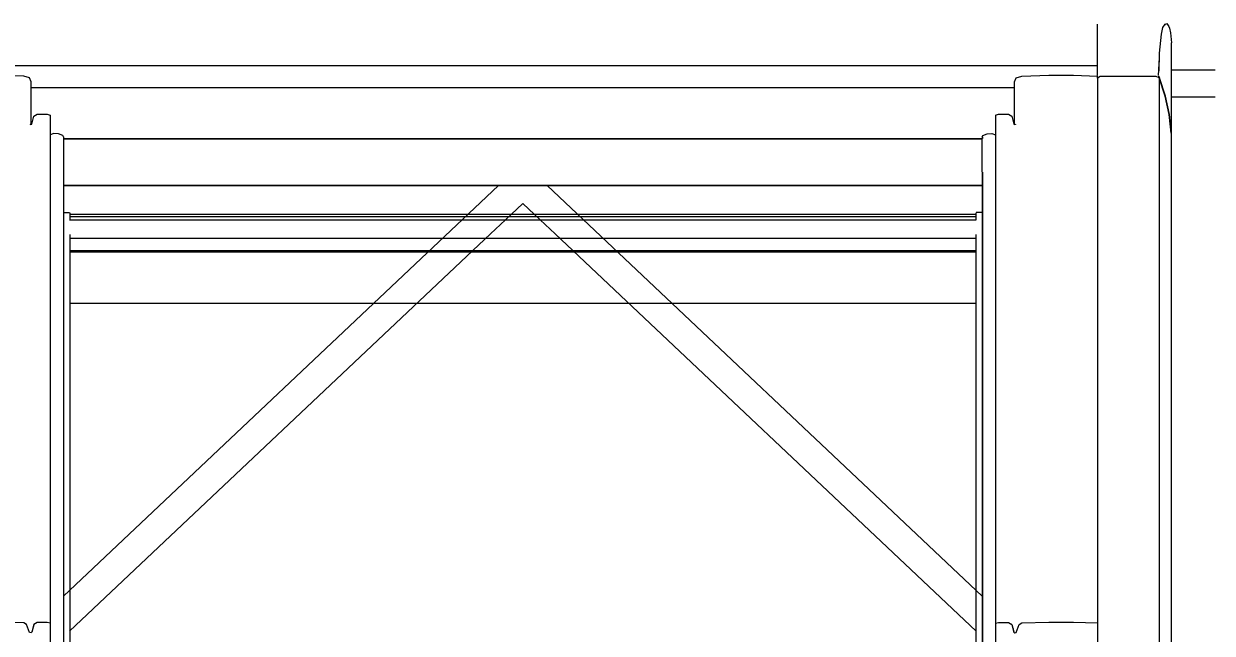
# Model space of a CAD drawing. Header units: metres. Extents: x -3 to 171, y -23 to 41.
# Drawn here: x 13.374 to 14.154, y -3.385 to -2.984 of the extents above; entities that cross this region are included whole.
import ezdxf

# ---------------------------------------------------------------- set-up
doc = ezdxf.new("R2010")
doc.units = ezdxf.units.M
doc.header["$MEASUREMENT"] = 0
doc.linetypes.add('Achse', pattern=[0.004, 0.002, -0.001, 0, -0.001])
doc.linetypes.add('Wipeout_Contour', pattern=[1, 0, -1])
doc.layers.add('6._Dach PP STG1_1_000 Achsraster', color=7, linetype='Continuous')
doc.layers.add('6._Dach PP STG1_1_325 Dachfenster', color=7, linetype='Continuous')
doc.styles.add('ERSTELLTER_STIL_2', font='')
doc.styles.get('ERSTELLTER_STIL_2').set_extended_font_data('Eurostile')

msp = doc.modelspace()

# ---------------------------------------------------------------- linework, layer by layer
at = {"layer": '6._Dach PP STG1_1_000 Achsraster', "color": 5, "linetype": 'Achse', "lineweight": 0, "ltscale": 1000}
msp.add_line((-1.5, -3), (21, -3), dxfattribs=at)
at = {"layer": '6._Dach PP STG1_1_325 Dachfenster', "color": 7, "linetype": 'Continuous', "lineweight": 13, "ltscale": 1000}
msp.add_line((13.70185, -1.28276), (13.70185, -3.21337), dxfattribs=at)

# ---------------------------------------------------------------- texts
at = {"layer": '6._Dach PP STG1_1_325 Dachfenster', "color": 7, "linetype": 'Continuous', "lineweight": 13, "insert": (13.5136, -3.21414), "char_height": 0.075, "attachment_point": 7, "style": 'ERSTELLTER_STIL_2'}
msp.add_mtext('\\A1;{\\pql;\\pt0;\\fEurostile|b0|i0|c0|p0;\\W1.000000;PH 115\\fEurostile|b0|i0|c0|p0;\\W1.000000;\\A1{\\H.66x;\\S^  ;}\\fEurostile|b0|i0|c0|p0;\\W1.000000;\\fEurostile|b0|i0|c0|p0;\\W1.000000;}', dxfattribs=at)

# ---------------------------------------------------------------- wipeouts: each hides what was drawn before it
at = {"color": 254, "linetype": 'Wipeout_Contour', "lineweight": 0, "ltscale": 57.845667}
msp.add_wipeout([(14.12755, -3.01541), (14.14185, -3.01541), (14.14185, -3.01484), (14.12755, -3.01484)], dxfattribs=at).dxf.layer = '6._Dach PP STG1_1_325 Dachfenster'
at = {"color": 254, "linetype": 'Wipeout_Contour', "lineweight": 0, "ltscale": 72.452605}
msp.add_wipeout([(14.11935, -3.01989), (14.11755, -3.01893), (14.11755, -3.59082), (14.11902, -3.59082), (14.11935, -3.59156)], dxfattribs=at).dxf.layer = '6._Dach PP STG1_1_325 Dachfenster'
at = {"color": 254, "linetype": 'Wipeout_Contour', "lineweight": 0, "ltscale": 81.781534}
msp.add_wipeout([(13.39995, -3.56164), (13.40045, -3.56164), (13.40045, -3.0818), (13.40035, -3.05967), (13.40045, -3.05854), (13.39995, -3.05769)], dxfattribs=at).dxf.layer = '6._Dach PP STG1_1_325 Dachfenster'
at = {"color": 254, "linetype": 'Wipeout_Contour', "lineweight": 0, "ltscale": 86.880998}
msp.add_wipeout([(14.00375, -3.05769), (14.00325, -3.05854), (14.00325, -3.05967), (14.00335, -3.08153), (14.00325, -3.56164), (14.00375, -3.56164)], dxfattribs=at).dxf.layer = '6._Dach PP STG1_1_325 Dachfenster'
at = {"color": 254, "linetype": 'Wipeout_Contour', "lineweight": 0, "ltscale": 57.892178}
msp.add_wipeout([(14.14185, -3.06787), (14.12735, -3.06787), (14.12735, -3.07367), (14.14185, -3.07367)], dxfattribs=at).dxf.layer = '6._Dach PP STG1_1_325 Dachfenster'
at = {"color": 254, "linetype": 'Wipeout_Contour', "lineweight": 0, "ltscale": 133.5875}
msp.add_wipeout([(14.12735, -3.0917), (14.12735, -3.62657), (14.12755, -3.62845), (14.12815, -3.63161), (14.12945, -3.64552), (14.12945, -3.66149), (14.12948, -3.70979), (14.14185, -3.70979), (14.14185, -3.0917)], dxfattribs=at).dxf.layer = '6._Dach PP STG1_1_325 Dachfenster'
at = {"color": 254, "linetype": 'Wipeout_Contour', "lineweight": 0, "ltscale": 55.331645}
msp.add_wipeout([(13.37895, -3.56164), (13.37975, -3.56164), (13.37975, -3.38395), (13.37895, -3.38423)], dxfattribs=at).dxf.layer = '6._Dach PP STG1_1_325 Dachfenster'
at = {"color": 254, "linetype": 'Wipeout_Contour', "lineweight": 0, "ltscale": 55.372859}
msp.add_wipeout([(13.38975, -3.56164), (13.39165, -3.56164), (13.39165, -3.37801), (13.38975, -3.37752)], dxfattribs=at).dxf.layer = '6._Dach PP STG1_1_325 Dachfenster'
at = {"color": 254, "linetype": 'Wipeout_Contour', "lineweight": 0, "ltscale": 57.783981}
msp.add_wipeout([(14.01205, -3.56164), (14.01395, -3.56164), (14.01395, -3.37752), (14.01205, -3.37801)], dxfattribs=at).dxf.layer = '6._Dach PP STG1_1_325 Dachfenster'
at = {"color": 254, "linetype": 'Wipeout_Contour', "lineweight": 0, "ltscale": 57.830671}
msp.add_wipeout([(14.02395, -3.56164), (14.02475, -3.56164), (14.02475, -3.38423), (14.02395, -3.38395)], dxfattribs=at).dxf.layer = '6._Dach PP STG1_1_325 Dachfenster'
at = {"color": 254, "linetype": 'Wipeout_Contour', "lineweight": 0, "ltscale": 72.085589}
msp.add_wipeout([(14.06315, -3.56164), (14.07905, -3.56164), (14.07905, -3.50489), (14.07905, -3.37775), (14.06315, -3.37723)], dxfattribs=at).dxf.layer = '6._Dach PP STG1_1_325 Dachfenster'

# ---------------------------------------------------------------- next in the draw order: wipeouts: each hides what was drawn before it
at = {"color": 254, "linetype": 'Wipeout_Contour', "lineweight": 0, "ltscale": 215.514697}
msp.add_wipeout([(14.09923, -2.98422), (14.12455, -2.98422), (14.12586, -2.98607), (14.12625, -2.98718), (14.12679, -2.99035), (14.12755, -2.99685), (14.12755, -3.01484), (14.14185, -3.01484), (14.14185, -2.95558), (14.12949, -2.95558), (14.12949, -2.95834), (14.12949, -2.96046), (14.10385, -2.96046), (14.10385, -2.95926), (14.09986, -2.95926)], dxfattribs=at).dxf.layer = '6._Dach PP STG1_1_325 Dachfenster'
at = {"color": 254, "linetype": 'Wipeout_Contour', "lineweight": 0, "ltscale": 112.214581}
msp.add_wipeout([(13.31259, -2.95926), (13.31298, -2.98422), (13.32465, -2.98422), (13.32465, -3.01187), (14.07905, -3.01187), (14.07905, -2.98422), (14.09073, -2.98422), (14.09111, -2.95926)], dxfattribs=at).dxf.layer = '6._Dach PP STG1_1_325 Dachfenster'
at = {"color": 254, "linetype": 'Wipeout_Contour', "lineweight": 0, "ltscale": 57.90503}
msp.add_wipeout([(14.07905, -3.59082), (14.08075, -3.59082), (14.08075, -3.01893), (14.07905, -3.02019)], dxfattribs=at).dxf.layer = '6._Dach PP STG1_1_325 Dachfenster'
at = {"color": 254, "linetype": 'Wipeout_Contour', "lineweight": 0, "ltscale": 87.748512}
msp.add_wipeout([(14.12755, -3.05626), (14.12735, -3.06787), (14.14185, -3.06787), (14.14185, -3.03252), (14.12755, -3.03252), (14.12755, -3.04873)], dxfattribs=at).dxf.layer = '6._Dach PP STG1_1_325 Dachfenster'
at = {"color": 254, "linetype": 'Wipeout_Contour', "lineweight": 0, "ltscale": 55.246609}
msp.add_wipeout([(13.39405, -3.05649), (13.39405, -3.56164), (13.39715, -3.56164), (13.39715, -3.05656)], dxfattribs=at).dxf.layer = '6._Dach PP STG1_1_325 Dachfenster'
at = {"color": 254, "linetype": 'Wipeout_Contour', "lineweight": 0, "ltscale": 57.614787}
msp.add_wipeout([(14.00375, -3.05769), (14.00375, -3.56164), (14.00655, -3.56164), (14.00655, -3.05656)], dxfattribs=at).dxf.layer = '6._Dach PP STG1_1_325 Dachfenster'
at = {"color": 254, "linetype": 'Wipeout_Contour', "lineweight": 0, "ltscale": 57.902494}
msp.add_wipeout([(14.14185, -3.07367), (14.12735, -3.07367), (14.12735, -3.0917), (14.14185, -3.0917)], dxfattribs=at).dxf.layer = '6._Dach PP STG1_1_325 Dachfenster'
at = {"color": 254, "linetype": 'Wipeout_Contour', "lineweight": 0, "ltscale": 55.328503}
msp.add_wipeout([(13.37815, -3.56164), (13.37895, -3.56164), (13.37895, -3.38423), (13.37815, -3.38402)], dxfattribs=at).dxf.layer = '6._Dach PP STG1_1_325 Dachfenster'
at = {"color": 254, "linetype": 'Wipeout_Contour', "lineweight": 0, "ltscale": 57.833688}
msp.add_wipeout([(14.02475, -3.56164), (14.02555, -3.56164), (14.02555, -3.38402), (14.02475, -3.38423)], dxfattribs=at).dxf.layer = '6._Dach PP STG1_1_325 Dachfenster'

# ---------------------------------------------------------------- next in the draw order: wipeouts: each hides what was drawn before it
at = {"color": 254, "linetype": 'Wipeout_Contour', "lineweight": 0, "ltscale": 57.901576}
msp.add_wipeout([(14.14185, -3.01484), (14.14185, -3.01541), (14.15615, -3.01541), (14.15615, -3.01484)], dxfattribs=at).dxf.layer = '6._Dach PP STG1_1_325 Dachfenster'
at = {"color": 254, "linetype": 'Wipeout_Contour', "lineweight": 0, "ltscale": 73.155426}
msp.add_wipeout([(14.12735, -3.05626), (14.12605, -3.04401), (14.12605, -3.6153), (14.12625, -3.6162), (14.12735, -3.62657)], dxfattribs=at).dxf.layer = '6._Dach PP STG1_1_325 Dachfenster'
at = {"color": 254, "linetype": 'Wipeout_Contour', "lineweight": 0, "ltscale": 55.258754}
msp.add_wipeout([(13.39715, -3.05656), (13.39715, -3.56164), (13.39995, -3.56164), (13.39995, -3.05769)], dxfattribs=at).dxf.layer = '6._Dach PP STG1_1_325 Dachfenster'
at = {"color": 254, "linetype": 'Wipeout_Contour', "lineweight": 0, "ltscale": 57.625618}
msp.add_wipeout([(14.00655, -3.05656), (14.00655, -3.56164), (14.00965, -3.56164), (14.00965, -3.05649)], dxfattribs=at).dxf.layer = '6._Dach PP STG1_1_325 Dachfenster'
at = {"color": 254, "linetype": 'Wipeout_Contour', "lineweight": 0, "ltscale": 57.948823}
msp.add_wipeout([(14.15635, -3.06787), (14.14185, -3.06787), (14.14185, -3.07367), (14.15635, -3.07367)], dxfattribs=at).dxf.layer = '6._Dach PP STG1_1_325 Dachfenster'
at = {"color": 254, "linetype": 'Wipeout_Contour', "lineweight": 0, "ltscale": 129.930758}
msp.add_wipeout([(14.14185, -3.0917), (14.14185, -3.70979), (14.15423, -3.70979), (14.15425, -3.66149), (14.15425, -3.64552), (14.15555, -3.63161), (14.15615, -3.62846), (14.15635, -3.62657), (14.15635, -3.0917)], dxfattribs=at).dxf.layer = '6._Dach PP STG1_1_325 Dachfenster'
at = {"color": 254, "linetype": 'Wipeout_Contour', "lineweight": 0, "ltscale": 55.340026}
msp.add_wipeout([(13.37975, -3.56164), (13.38105, -3.56164), (13.38105, -3.37879), (13.37975, -3.38395)], dxfattribs=at).dxf.layer = '6._Dach PP STG1_1_325 Dachfenster'
at = {"color": 254, "linetype": 'Wipeout_Contour', "lineweight": 0, "ltscale": 57.831126}
msp.add_wipeout([(14.02265, -3.56164), (14.02395, -3.56164), (14.02395, -3.38395), (14.02265, -3.37879)], dxfattribs=at).dxf.layer = '6._Dach PP STG1_1_325 Dachfenster'

# ---------------------------------------------------------------- next in the draw order: wipeouts: each hides what was drawn before it
at = {"color": 254, "linetype": 'Wipeout_Contour', "lineweight": 0, "ltscale": 217.42161}
msp.add_wipeout([(14.14185, -3.01484), (14.15615, -3.01484), (14.15615, -2.99685), (14.15692, -2.99035), (14.15745, -2.98718), (14.15785, -2.98607), (14.15916, -2.98422), (14.18448, -2.98422), (14.18385, -2.95926), (14.17985, -2.95926), (14.17985, -2.96046), (14.15422, -2.96046), (14.15422, -2.95834), (14.15422, -2.95558), (14.14185, -2.95558)], dxfattribs=at).dxf.layer = '6._Dach PP STG1_1_325 Dachfenster'
at = {"color": 254, "linetype": 'Wipeout_Contour', "lineweight": 0, "ltscale": 73.206942}
msp.add_wipeout([(14.12605, -3.04401), (14.12335, -3.03184), (14.12335, -3.60344), (14.12355, -3.60403), (14.12605, -3.6153)], dxfattribs=at).dxf.layer = '6._Dach PP STG1_1_325 Dachfenster'
at = {"color": 254, "linetype": 'Wipeout_Contour', "lineweight": 0, "ltscale": 71.979391}
msp.add_wipeout([(14.14185, -3.03252), (14.14185, -3.06787), (14.15635, -3.06787), (14.15635, -3.05641), (14.15615, -3.03252)], dxfattribs=at).dxf.layer = '6._Dach PP STG1_1_325 Dachfenster'
at = {"color": 254, "linetype": 'Wipeout_Contour', "lineweight": 0, "ltscale": 42.458962}
msp.add_wipeout([(13.40035, -3.05988), (14.00335, -3.05988), (13.40035, -3.05967)], dxfattribs=at).dxf.layer = '6._Dach PP STG1_1_325 Dachfenster'
at = {"color": 254, "linetype": 'Wipeout_Contour', "lineweight": 0, "ltscale": 56.218225}
msp.add_wipeout([(13.40035, -3.07982), (14.00335, -3.07982), (14.00335, -3.0748), (13.40035, -3.0748)], dxfattribs=at).dxf.layer = '6._Dach PP STG1_1_325 Dachfenster'
at = {"color": 254, "linetype": 'Wipeout_Contour', "lineweight": 0, "ltscale": 57.959129}
msp.add_wipeout([(14.15635, -3.07367), (14.14185, -3.07367), (14.14185, -3.0917), (14.15635, -3.0917)], dxfattribs=at).dxf.layer = '6._Dach PP STG1_1_325 Dachfenster'
at = {"color": 254, "linetype": 'Wipeout_Contour', "lineweight": 0, "ltscale": 55.327958}
msp.add_wipeout([(13.37615, -3.56164), (13.37815, -3.56164), (13.37815, -3.38402), (13.37615, -3.37886)], dxfattribs=at).dxf.layer = '6._Dach PP STG1_1_325 Dachfenster'
at = {"color": 254, "linetype": 'Wipeout_Contour', "lineweight": 0, "ltscale": 57.843363}
msp.add_wipeout([(14.02555, -3.56164), (14.02755, -3.56164), (14.02755, -3.37886), (14.02555, -3.38402)], dxfattribs=at).dxf.layer = '6._Dach PP STG1_1_325 Dachfenster'

# ---------------------------------------------------------------- next in the draw order: wipeouts: each hides what was drawn before it
at = {"color": 254, "linetype": 'Wipeout_Contour', "lineweight": 0, "ltscale": 73.198966}
msp.add_wipeout([(14.11935, -3.01989), (14.11935, -3.59156), (14.11955, -3.59208), (14.12335, -3.60344), (14.12335, -3.03184)], dxfattribs=at).dxf.layer = '6._Dach PP STG1_1_325 Dachfenster'
at = {"color": 254, "linetype": 'Wipeout_Contour', "lineweight": 0, "ltscale": 56.207675}
msp.add_wipeout([(13.40035, -3.07049), (14.00335, -3.07049), (14.00335, -3.05988), (13.40035, -3.05988)], dxfattribs=at).dxf.layer = '6._Dach PP STG1_1_325 Dachfenster'
at = {"color": 254, "linetype": 'Wipeout_Contour', "lineweight": 0, "ltscale": 84.319015}
msp.add_wipeout([(13.40035, -3.08067), (13.40035, -3.08153), (13.40045, -3.08258), (14.00325, -3.08258), (14.00325, -3.0818), (14.00335, -3.08067)], dxfattribs=at).dxf.layer = '6._Dach PP STG1_1_325 Dachfenster'
at = {"color": 254, "linetype": 'Wipeout_Contour', "lineweight": 0, "ltscale": 55.314045}
msp.add_wipeout([(13.37435, -3.56164), (13.37615, -3.56164), (13.37615, -3.37886), (13.37435, -3.3778)], dxfattribs=at).dxf.layer = '6._Dach PP STG1_1_325 Dachfenster'
at = {"color": 254, "linetype": 'Wipeout_Contour', "lineweight": 0, "ltscale": 55.340623}
msp.add_wipeout([(13.38315, -3.37752), (13.38105, -3.37879), (13.38105, -3.56164), (13.38315, -3.56164)], dxfattribs=at).dxf.layer = '6._Dach PP STG1_1_325 Dachfenster'
at = {"color": 254, "linetype": 'Wipeout_Contour', "lineweight": 0, "ltscale": 57.818478}
msp.add_wipeout([(14.02055, -3.56164), (14.02265, -3.56164), (14.02265, -3.37879), (14.02055, -3.37752)], dxfattribs=at).dxf.layer = '6._Dach PP STG1_1_325 Dachfenster'
at = {"color": 254, "linetype": 'Wipeout_Contour', "lineweight": 0, "ltscale": 57.8448}
msp.add_wipeout([(14.02755, -3.56164), (14.02935, -3.56164), (14.02935, -3.3778), (14.02755, -3.37886)], dxfattribs=at).dxf.layer = '6._Dach PP STG1_1_325 Dachfenster'

# ---------------------------------------------------------------- next in the draw order: wipeouts: each hides what was drawn before it
at = {"color": 254, "linetype": 'Wipeout_Contour', "lineweight": 0, "ltscale": 86.238127}
msp.add_wipeout([(14.12455, -2.98422), (14.12355, -2.98451), (14.12355, -3.03184), (14.12625, -3.04401), (14.12625, -2.98718), (14.12586, -2.98607)], dxfattribs=at).dxf.layer = '6._Dach PP STG1_1_325 Dachfenster'
at = {"color": 254, "linetype": 'Wipeout_Contour', "lineweight": 0, "ltscale": 57.979792}
msp.add_wipeout([(14.08075, -3.01893), (14.08075, -3.59082), (14.11755, -3.59082), (14.11755, -3.01893)], dxfattribs=at).dxf.layer = '6._Dach PP STG1_1_325 Dachfenster'
at = {"color": 254, "linetype": 'Wipeout_Contour', "lineweight": 0, "ltscale": 56.214115}
msp.add_wipeout([(13.40035, -3.07049), (13.40035, -3.0748), (14.00335, -3.0748), (14.00335, -3.07049)], dxfattribs=at).dxf.layer = '6._Dach PP STG1_1_325 Dachfenster'
at = {"color": 254, "linetype": 'Wipeout_Contour', "lineweight": 0, "ltscale": 56.223261}
msp.add_wipeout([(13.40045, -3.08258), (13.40045, -3.08364), (14.00325, -3.08364), (14.00325, -3.08258)], dxfattribs=at).dxf.layer = '6._Dach PP STG1_1_325 Dachfenster'
at = {"color": 254, "linetype": 'Wipeout_Contour', "lineweight": 0, "ltscale": 55.275804}
msp.add_wipeout([(13.35675, -3.56164), (13.37435, -3.56164), (13.37435, -3.3778), (13.35675, -3.37723)], dxfattribs=at).dxf.layer = '6._Dach PP STG1_1_325 Dachfenster'
at = {"color": 254, "linetype": 'Wipeout_Contour', "lineweight": 0, "ltscale": 55.355774}
msp.add_wipeout([(13.38315, -3.37752), (13.38315, -3.56164), (13.38975, -3.56164), (13.38975, -3.37752)], dxfattribs=at).dxf.layer = '6._Dach PP STG1_1_325 Dachfenster'
at = {"color": 254, "linetype": 'Wipeout_Contour', "lineweight": 0, "ltscale": 57.799897}
msp.add_wipeout([(14.02055, -3.37752), (14.01395, -3.37752), (14.01395, -3.56164), (14.02055, -3.56164)], dxfattribs=at).dxf.layer = '6._Dach PP STG1_1_325 Dachfenster'
at = {"color": 254, "linetype": 'Wipeout_Contour', "lineweight": 0, "ltscale": 57.881784}
msp.add_wipeout([(14.02935, -3.56164), (14.04695, -3.56164), (14.04695, -3.37723), (14.02935, -3.3778)], dxfattribs=at).dxf.layer = '6._Dach PP STG1_1_325 Dachfenster'

# ---------------------------------------------------------------- next in the draw order: wipeouts: each hides what was drawn before it
at = {"color": 254, "linetype": 'Wipeout_Contour', "lineweight": 0, "ltscale": 101.499601}
msp.add_wipeout([(14.11955, -3.01989), (14.12355, -3.03184), (14.12355, -2.98451), (14.12185, -2.98692), (14.12089, -2.99113), (14.11968, -3.00365), (14.11955, -3.00685)], dxfattribs=at).dxf.layer = '6._Dach PP STG1_1_325 Dachfenster'
at = {"color": 254, "linetype": 'Wipeout_Contour', "lineweight": 0, "ltscale": 55.088546}
msp.add_wipeout([(13.37895, -3.05055), (13.37895, -3.38423), (13.37975, -3.38395), (13.37975, -3.05027)], dxfattribs=at).dxf.layer = '6._Dach PP STG1_1_325 Dachfenster'
at = {"color": 254, "linetype": 'Wipeout_Contour', "lineweight": 0, "ltscale": 55.236304}
msp.add_wipeout([(13.39165, -3.05731), (13.39165, -3.56164), (13.39405, -3.56164), (13.39405, -3.05649)], dxfattribs=at).dxf.layer = '6._Dach PP STG1_1_325 Dachfenster'
at = {"color": 254, "linetype": 'Wipeout_Contour', "lineweight": 0, "ltscale": 57.636767}
msp.add_wipeout([(14.00965, -3.56164), (14.01205, -3.56164), (14.01205, -3.05731), (14.00965, -3.05649)], dxfattribs=at).dxf.layer = '6._Dach PP STG1_1_325 Dachfenster'
at = {"color": 254, "linetype": 'Wipeout_Contour', "lineweight": 0, "ltscale": 57.598039}
msp.add_wipeout([(14.02475, -3.05055), (14.02395, -3.05027), (14.02395, -3.38395), (14.02475, -3.38423)], dxfattribs=at).dxf.layer = '6._Dach PP STG1_1_325 Dachfenster'
at = {"color": 254, "linetype": 'Wipeout_Contour', "lineweight": 0, "ltscale": 56.224002}
msp.add_wipeout([(13.40045, -3.08364), (13.40045, -3.08428), (14.00325, -3.08428), (14.00325, -3.08364)], dxfattribs=at).dxf.layer = '6._Dach PP STG1_1_325 Dachfenster'
at = {"color": 254, "linetype": 'Wipeout_Contour', "lineweight": 0, "ltscale": 57.946601}
msp.add_wipeout([(14.04695, -3.37723), (14.04695, -3.56164), (14.06315, -3.56164), (14.06315, -3.37723)], dxfattribs=at).dxf.layer = '6._Dach PP STG1_1_325 Dachfenster'

# ---------------------------------------------------------------- next in the draw order: wipeouts: each hides what was drawn before it
at = {"color": 254, "linetype": 'Wipeout_Contour', "lineweight": 0, "ltscale": 57.722479}
msp.add_wipeout([(14.07905, -3.00365), (14.11968, -3.00365), (14.12089, -2.99113), (14.07905, -2.99113)], dxfattribs=at).dxf.layer = '6._Dach PP STG1_1_325 Dachfenster'
at = {"color": 254, "linetype": 'Wipeout_Contour', "lineweight": 0, "ltscale": 55.126493}
msp.add_wipeout([(13.38975, -3.04383), (13.38975, -3.37752), (13.39165, -3.37801), (13.39165, -3.04433)], dxfattribs=at).dxf.layer = '6._Dach PP STG1_1_325 Dachfenster'
at = {"color": 254, "linetype": 'Wipeout_Contour', "lineweight": 0, "ltscale": 57.548103}
msp.add_wipeout([(14.01395, -3.04383), (14.01205, -3.04433), (14.01205, -3.37801), (14.01395, -3.37752)], dxfattribs=at).dxf.layer = '6._Dach PP STG1_1_325 Dachfenster'
at = {"color": 254, "linetype": 'Wipeout_Contour', "lineweight": 0, "ltscale": 54.962773}
msp.add_wipeout([(13.37815, -3.38402), (13.37895, -3.38423), (13.37895, -3.05055), (13.37825, -3.05036)], dxfattribs=at).dxf.layer = '6._Dach PP STG1_1_325 Dachfenster'
at = {"color": 254, "linetype": 'Wipeout_Contour', "lineweight": 0, "ltscale": 57.601191}
msp.add_wipeout([(14.02475, -3.05055), (14.02475, -3.38423), (14.02555, -3.38402), (14.02555, -3.0503)], dxfattribs=at).dxf.layer = '6._Dach PP STG1_1_325 Dachfenster'
at = {"color": 254, "linetype": 'Wipeout_Contour', "lineweight": 0, "ltscale": 56.220741}
msp.add_wipeout([(13.40035, -3.07982), (13.40035, -3.08067), (14.00335, -3.08067), (14.00335, -3.07982)], dxfattribs=at).dxf.layer = '6._Dach PP STG1_1_325 Dachfenster'
at = {"color": 254, "linetype": 'Wipeout_Contour', "lineweight": 0, "ltscale": 56.227379}
msp.add_wipeout([(13.40045, -3.09043), (14.00325, -3.09043), (14.00325, -3.08499), (13.40045, -3.08499)], dxfattribs=at).dxf.layer = '6._Dach PP STG1_1_325 Dachfenster'

# ---------------------------------------------------------------- next in the draw order: wipeouts: each hides what was drawn before it
at = {"color": 254, "linetype": 'Wipeout_Contour', "lineweight": 0, "ltscale": 57.711336}
msp.add_wipeout([(14.07905, -2.98692), (14.07905, -2.99113), (14.12089, -2.99113), (14.12185, -2.98692)], dxfattribs=at).dxf.layer = '6._Dach PP STG1_1_325 Dachfenster'
at = {"color": 254, "linetype": 'Wipeout_Contour', "lineweight": 0, "ltscale": 55.076814}
msp.add_wipeout([(13.37615, -3.04514), (13.37615, -3.37886), (13.37815, -3.38402), (13.37815, -3.0503)], dxfattribs=at).dxf.layer = '6._Dach PP STG1_1_325 Dachfenster'
at = {"color": 254, "linetype": 'Wipeout_Contour', "lineweight": 0, "ltscale": 57.603065}
msp.add_wipeout([(14.02555, -3.0503), (14.02555, -3.38402), (14.02755, -3.37886), (14.02755, -3.04514)], dxfattribs=at).dxf.layer = '6._Dach PP STG1_1_325 Dachfenster'
at = {"color": 254, "linetype": 'Wipeout_Contour', "lineweight": 0, "ltscale": 56.224595}
msp.add_wipeout([(13.40045, -3.08499), (14.00325, -3.08499), (14.00325, -3.08428), (13.40045, -3.08428)], dxfattribs=at).dxf.layer = '6._Dach PP STG1_1_325 Dachfenster'
at = {"color": 254, "linetype": 'Wipeout_Contour', "lineweight": 0, "ltscale": 41.990961}
msp.add_wipeout([(13.40045, -3.0905), (13.40045, -3.36016), (13.68598, -3.0905)], dxfattribs=at).dxf.layer = '6._Dach PP STG1_1_325 Dachfenster'
at = {"color": 254, "linetype": 'Wipeout_Contour', "lineweight": 0, "ltscale": 42.232342}
msp.add_wipeout([(14.00325, -3.0905), (13.71773, -3.0905), (14.00325, -3.36016)], dxfattribs=at).dxf.layer = '6._Dach PP STG1_1_325 Dachfenster'

# ---------------------------------------------------------------- next in the draw order: wipeouts: each hides what was drawn before it
at = {"color": 254, "linetype": 'Wipeout_Contour', "lineweight": 0, "ltscale": 42.728505}
msp.add_wipeout([(14.12455, -2.98422), (14.07905, -2.98422), (14.12326, -2.98457)], dxfattribs=at).dxf.layer = '6._Dach PP STG1_1_325 Dachfenster'
at = {"color": 254, "linetype": 'Wipeout_Contour', "lineweight": 0, "ltscale": 55.088918}
msp.add_wipeout([(13.37975, -3.05027), (13.37975, -3.38395), (13.38105, -3.37879), (13.38105, -3.04511)], dxfattribs=at).dxf.layer = '6._Dach PP STG1_1_325 Dachfenster'
at = {"color": 254, "linetype": 'Wipeout_Contour', "lineweight": 0, "ltscale": 57.590804}
msp.add_wipeout([(14.02265, -3.0451), (14.02265, -3.37879), (14.02395, -3.38395), (14.02395, -3.05027)], dxfattribs=at).dxf.layer = '6._Dach PP STG1_1_325 Dachfenster'
at = {"color": 254, "linetype": 'Wipeout_Contour', "lineweight": 0, "ltscale": 57.64607}
msp.add_wipeout([(14.02935, -3.04408), (14.02935, -3.3778), (14.04695, -3.37723), (14.04695, -3.04351)], dxfattribs=at).dxf.layer = '6._Dach PP STG1_1_325 Dachfenster'
at = {"color": 254, "linetype": 'Wipeout_Contour', "lineweight": 0, "ltscale": 113.007926}
msp.add_wipeout([(13.40045, -3.3849), (13.58759, -3.56164), (13.81611, -3.56164), (14.00325, -3.3849), (14.00325, -3.36016), (13.71773, -3.0905), (13.68598, -3.0905), (13.40045, -3.36016)], dxfattribs=at).dxf.layer = '6._Dach PP STG1_1_325 Dachfenster'

# ---------------------------------------------------------------- next in the draw order: linework, layer by layer
at = {"layer": '6._Dach PP STG1_1_325 Dachfenster', "color": 7, "linetype": 'Continuous', "lineweight": 13, "ltscale": 1000, "flags": 128}
for points in [[(13.40045, -3.0818), (13.40045, -3.56164)], [(14.00325, -3.0818), (14.00325, -3.56164)], [(13.40045, -3.09043), (14.00325, -3.09043)], [(13.68598, -3.0905), (13.40045, -3.36016)], [(13.40045, -3.0905), (14.00325, -3.0905)], [(13.71773, -3.0905), (14.00325, -3.36016)], [(13.70185, -3.10238), (13.6904, -3.1132), (13.68066, -3.12239), (13.40442, -3.38328)], [(13.70185, -3.10238), (13.71331, -3.1132), (13.72304, -3.12239), (13.99929, -3.38328)], [(13.40045, -3.10825), (13.40435, -3.10825)], [(13.40455, -3.10846), (13.40455, -3.1132)], [(13.40455, -3.10931), (13.99915, -3.10931)], [(13.40455, -3.11101), (13.99915, -3.11101)], [(13.99915, -3.10846), (13.99915, -3.1132)], [(14.00325, -3.10825), (13.99935, -3.10825)], [(13.40442, -3.1132), (13.99929, -3.1132)], [(13.40455, -3.12267), (13.40455, -3.56164)], [(13.40455, -3.12522), (13.99915, -3.12522)], [(13.99915, -3.12267), (13.99915, -3.56164)], [(13.40455, -3.13335), (13.99915, -3.13335)], [(13.40455, -3.13413), (13.99915, -3.13413)], [(13.40455, -3.16786), (13.99915, -3.16786)], [(13.37895, -3.38423), (13.37815, -3.38402)], [(13.37975, -3.38395), (13.37895, -3.38423)], [(14.02395, -3.38395), (14.02475, -3.38423)], [(14.02475, -3.38423), (14.02555, -3.38402)]]:
    msp.add_lwpolyline(points, dxfattribs=at)

# ---------------------------------------------------------------- next in the draw order: wipeouts: each hides what was drawn before it
at = {"color": 254, "linetype": 'Wipeout_Contour', "lineweight": 0, "ltscale": 57.719974}
msp.add_wipeout([(14.07905, -2.98692), (14.12185, -2.98692), (14.12326, -2.98457), (14.07905, -2.98457)], dxfattribs=at).dxf.layer = '6._Dach PP STG1_1_325 Dachfenster'
at = {"color": 254, "linetype": 'Wipeout_Contour', "lineweight": 0, "ltscale": 55.067134}
msp.add_wipeout([(13.37435, -3.04408), (13.37435, -3.3778), (13.37615, -3.37886), (13.37615, -3.04514)], dxfattribs=at).dxf.layer = '6._Dach PP STG1_1_325 Dachfenster'
at = {"color": 254, "linetype": 'Wipeout_Contour', "lineweight": 0, "ltscale": 55.09349}
msp.add_wipeout([(13.38105, -3.04511), (13.38105, -3.37879), (13.38315, -3.37752), (13.38315, -3.04383)], dxfattribs=at).dxf.layer = '6._Dach PP STG1_1_325 Dachfenster'
at = {"color": 254, "linetype": 'Wipeout_Contour', "lineweight": 0, "ltscale": 57.564633}
msp.add_wipeout([(14.01395, -3.04383), (14.01395, -3.37752), (14.02055, -3.37752), (14.02055, -3.04383)], dxfattribs=at).dxf.layer = '6._Dach PP STG1_1_325 Dachfenster'
at = {"color": 254, "linetype": 'Wipeout_Contour', "lineweight": 0, "ltscale": 57.608646}
msp.add_wipeout([(14.02755, -3.04514), (14.02755, -3.37886), (14.02935, -3.3778), (14.02935, -3.04408)], dxfattribs=at).dxf.layer = '6._Dach PP STG1_1_325 Dachfenster'
at = {"color": 254, "linetype": 'Wipeout_Contour', "lineweight": 0, "ltscale": 57.71178}
msp.add_wipeout([(14.04695, -3.37723), (14.06315, -3.37723), (14.06315, -3.04351), (14.04695, -3.04351)], dxfattribs=at).dxf.layer = '6._Dach PP STG1_1_325 Dachfenster'

# ---------------------------------------------------------------- next in the draw order: linework, layer by layer
at = {"layer": '6._Dach PP STG1_1_325 Dachfenster', "color": 7, "linetype": 'Continuous', "lineweight": 13, "ltscale": 1000, "flags": 128}
for points in [[(13.37435, -3.3778), (13.35675, -3.37723), (13.34055, -3.37723), (13.32465, -3.37775)], [(13.37615, -3.37886), (13.37435, -3.3778)], [(13.37815, -3.38402), (13.37615, -3.37886)], [(14.02755, -3.37886), (14.02935, -3.3778)]]:
    msp.add_lwpolyline(points, dxfattribs=at)

# ---------------------------------------------------------------- next in the draw order: wipeouts: each hides what was drawn before it
at = {"color": 254, "linetype": 'Wipeout_Contour', "lineweight": 0, "ltscale": 54.551543}
msp.add_wipeout([(13.37615, -3.04514), (13.37815, -3.05023), (13.37915, -3.02258), (13.37815, -3.01983)], dxfattribs=at).dxf.layer = '6._Dach PP STG1_1_325 Dachfenster'
at = {"color": 254, "linetype": 'Wipeout_Contour', "lineweight": 0, "ltscale": 55.110227}
msp.add_wipeout([(13.38975, -3.04383), (13.38315, -3.04383), (13.38315, -3.37752), (13.38975, -3.37752)], dxfattribs=at).dxf.layer = '6._Dach PP STG1_1_325 Dachfenster'
at = {"color": 254, "linetype": 'Wipeout_Contour', "lineweight": 0, "ltscale": 57.581884}
msp.add_wipeout([(14.02055, -3.04383), (14.02055, -3.37752), (14.02265, -3.37879), (14.02265, -3.0451)], dxfattribs=at).dxf.layer = '6._Dach PP STG1_1_325 Dachfenster'
at = {"color": 254, "linetype": 'Wipeout_Contour', "lineweight": 0, "ltscale": 57.774462}
msp.add_wipeout([(14.06315, -3.04351), (14.06315, -3.37723), (14.07905, -3.37775), (14.07905, -3.04403)], dxfattribs=at).dxf.layer = '6._Dach PP STG1_1_325 Dachfenster'

# ---------------------------------------------------------------- next in the draw order: linework, layer by layer
at = {"layer": '6._Dach PP STG1_1_325 Dachfenster', "color": 7, "linetype": 'Continuous', "lineweight": 13, "ltscale": 1000, "flags": 128}
for points in [[(13.38105, -3.37879), (13.37975, -3.38395)], [(13.38315, -3.37752), (13.38105, -3.37879)], [(13.39165, -3.37801), (13.38975, -3.37752), (13.38315, -3.37752)], [(14.01205, -3.37801), (14.01395, -3.37752), (14.02055, -3.37752)], [(14.02055, -3.37752), (14.02265, -3.37879)], [(14.02265, -3.37879), (14.02395, -3.38395)], [(14.02555, -3.38402), (14.02755, -3.37886)], [(14.02935, -3.3778), (14.04695, -3.37723), (14.06315, -3.37723), (14.07905, -3.37775)]]:
    msp.add_lwpolyline(points, dxfattribs=at)

# ---------------------------------------------------------------- next in the draw order: wipeouts: each hides what was drawn before it
at = {"color": 254, "linetype": 'Wipeout_Contour', "lineweight": 0, "ltscale": 40.997034}
msp.add_wipeout([(13.37915, -3.02258), (13.37815, -3.05023), (13.37895, -3.05055)], dxfattribs=at).dxf.layer = '6._Dach PP STG1_1_325 Dachfenster'
at = {"color": 254, "linetype": 'Wipeout_Contour', "lineweight": 0, "ltscale": 43.675041}
msp.add_wipeout([(14.02455, -3.05048), (14.02545, -3.05036), (14.02455, -3.02258)], dxfattribs=at).dxf.layer = '6._Dach PP STG1_1_325 Dachfenster'

# ---------------------------------------------------------------- next in the draw order: wipeouts: each hides what was drawn before it
at = {"color": 254, "linetype": 'Wipeout_Contour', "lineweight": 0, "ltscale": 41.293995}
msp.add_wipeout([(13.37435, -3.04408), (13.37615, -3.04514), (13.37815, -3.01983)], dxfattribs=at).dxf.layer = '6._Dach PP STG1_1_325 Dachfenster'
at = {"color": 254, "linetype": 'Wipeout_Contour', "lineweight": 0, "ltscale": 57.740059}
msp.add_wipeout([(14.02556, -3.01991), (14.02455, -3.02258), (14.02555, -3.05023), (14.02755, -3.04514)], dxfattribs=at).dxf.layer = '6._Dach PP STG1_1_325 Dachfenster'

# ---------------------------------------------------------------- next in the draw order: wipeouts: each hides what was drawn before it
at = {"color": 254, "linetype": 'Wipeout_Contour', "lineweight": 0, "ltscale": 41.550166}
msp.add_wipeout([(13.37815, -3.01983), (13.37435, -3.01876), (13.37435, -3.04408)], dxfattribs=at).dxf.layer = '6._Dach PP STG1_1_325 Dachfenster'
at = {"color": 254, "linetype": 'Wipeout_Contour', "lineweight": 0, "ltscale": 43.159168}
msp.add_wipeout([(14.02555, -3.01983), (14.02755, -3.04514), (14.02935, -3.04408)], dxfattribs=at).dxf.layer = '6._Dach PP STG1_1_325 Dachfenster'

# ---------------------------------------------------------------- next in the draw order: wipeouts: each hides what was drawn before it
at = {"color": 254, "linetype": 'Wipeout_Contour', "lineweight": 0, "ltscale": 42.49579}
msp.add_wipeout([(14.02935, -3.01876), (14.02555, -3.01983), (14.02935, -3.04408)], dxfattribs=at).dxf.layer = '6._Dach PP STG1_1_325 Dachfenster'

# ---------------------------------------------------------------- next in the draw order: wipeouts: each hides what was drawn before it
at = {"color": 254, "linetype": 'Wipeout_Contour', "lineweight": 0, "ltscale": 57.480413}
msp.add_wipeout([(14.04695, -3.0182), (14.02935, -3.01876), (14.02935, -3.04408), (14.04695, -3.04351)], dxfattribs=at).dxf.layer = '6._Dach PP STG1_1_325 Dachfenster'
at = {"color": 254, "linetype": 'Wipeout_Contour', "lineweight": 0, "ltscale": 56.179688}
msp.add_wipeout([(13.37915, -3.02622), (13.37915, -3.03818), (14.02455, -3.03818), (14.02455, -3.02622)], dxfattribs=at).dxf.layer = '6._Dach PP STG1_1_325 Dachfenster'

# ---------------------------------------------------------------- next in the draw order: wipeouts: each hides what was drawn before it
at = {"color": 254, "linetype": 'Wipeout_Contour', "lineweight": 0, "ltscale": 57.547934}
msp.add_wipeout([(14.04695, -3.04351), (14.06315, -3.04351), (14.06315, -3.0182), (14.04695, -3.0182)], dxfattribs=at).dxf.layer = '6._Dach PP STG1_1_325 Dachfenster'
at = {"color": 254, "linetype": 'Wipeout_Contour', "lineweight": 0, "ltscale": 224.797981}
msp.add_wipeout([(13.37915, -3.03818), (13.37915, -3.05048), (13.37975, -3.05027), (13.38105, -3.04511), (13.38315, -3.04383), (13.38975, -3.04383), (13.39165, -3.04433), (13.39165, -3.05274), (14.01205, -3.05274), (14.01205, -3.04433), (14.01395, -3.04383), (14.02055, -3.04383), (14.02265, -3.0451), (14.02395, -3.05027), (14.02455, -3.05048), (14.02455, -3.03818)], dxfattribs=at).dxf.layer = '6._Dach PP STG1_1_325 Dachfenster'

# ---------------------------------------------------------------- next in the draw order: linework, layer by layer
at = {"layer": '6._Dach PP STG1_1_325 Dachfenster', "color": 7, "linetype": 'Continuous', "lineweight": 13, "ltscale": 1000, "flags": 128}
for points in [[(13.37975, -3.05027), (13.38105, -3.04511)], [(13.38105, -3.04511), (13.38315, -3.04383)], [(13.38315, -3.04383), (13.38975, -3.04383), (13.39165, -3.04433)], [(14.01205, -3.04433), (14.01395, -3.04383), (14.02055, -3.04383)], [(14.02055, -3.04383), (14.02265, -3.0451)], [(14.02265, -3.0451), (14.02395, -3.05027)], [(13.37825, -3.05036), (13.37895, -3.05055)], [(13.37895, -3.05055), (13.37975, -3.05027)], [(14.02395, -3.05027), (14.02475, -3.05055)], [(14.02475, -3.05055), (14.02545, -3.05036)]]:
    msp.add_lwpolyline(points, dxfattribs=at)

# ---------------------------------------------------------------- next in the draw order: wipeouts: each hides what was drawn before it
at = {"color": 254, "linetype": 'Wipeout_Contour', "lineweight": 0, "ltscale": 57.609849}
msp.add_wipeout([(14.06315, -3.04351), (14.07905, -3.04403), (14.07905, -3.01871), (14.06315, -3.0182)], dxfattribs=at).dxf.layer = '6._Dach PP STG1_1_325 Dachfenster'
at = {"color": 254, "linetype": 'Wipeout_Contour', "lineweight": 0, "ltscale": 196.951078}
msp.add_wipeout([(14.01205, -3.05274), (13.39165, -3.05274), (13.39165, -3.05731), (13.39405, -3.05649), (13.39715, -3.05656), (13.39995, -3.05769), (13.40045, -3.05854), (13.40045, -3.05967), (14.00325, -3.05967), (14.00325, -3.05854), (14.00375, -3.05769), (14.00655, -3.05656), (14.00965, -3.05649), (14.01205, -3.05731)], dxfattribs=at).dxf.layer = '6._Dach PP STG1_1_325 Dachfenster'

# ---------------------------------------------------------------- next in the draw order: linework, layer by layer
at = {"layer": '6._Dach PP STG1_1_325 Dachfenster', "color": 7, "linetype": 'Continuous', "lineweight": 13, "ltscale": 1000, "flags": 128}
for points in [[(13.39165, -3.04433), (13.39165, -3.37801), (13.39165, -3.56164)], [(14.01205, -3.04433), (14.01205, -3.37801), (14.01205, -3.56164)], [(13.39405, -3.05649), (13.39165, -3.05731)], [(13.39715, -3.05656), (13.39405, -3.05649)], [(13.39995, -3.05769), (13.39715, -3.05656)], [(14.00375, -3.05769), (14.00655, -3.05656)], [(14.00655, -3.05656), (14.00965, -3.05649)], [(14.00965, -3.05649), (14.01205, -3.05731)], [(13.40045, -3.05854), (13.39995, -3.05769)], [(13.40035, -3.05967), (14.00335, -3.05967)], [(13.40035, -3.05988), (13.40035, -3.07049), (13.40035, -3.0748), (13.40035, -3.07982), (13.40035, -3.08067), (13.40035, -3.08153)], [(13.40045, -3.05854), (13.40045, -3.05967)], [(14.00325, -3.05854), (14.00375, -3.05769)], [(14.00325, -3.05854), (14.00325, -3.05967)], [(14.00335, -3.08153), (14.00335, -3.08067), (14.00335, -3.07982), (14.00335, -3.0748), (14.00335, -3.07049), (14.00335, -3.05988)]]:
    msp.add_lwpolyline(points, dxfattribs=at)

# ---------------------------------------------------------------- next in the draw order: wipeouts: each hides what was drawn before it
at = {"color": 254, "linetype": 'Wipeout_Contour', "lineweight": 0, "ltscale": 224.608435}
msp.add_wipeout([(14.07905, -3.01187), (13.32465, -3.01187), (13.32465, -3.01871), (13.34055, -3.0182), (13.35675, -3.0182), (13.37435, -3.01876), (13.37815, -3.01983), (13.37915, -3.02258), (13.37915, -3.02615), (14.02455, -3.02615), (14.02455, -3.02258), (14.02555, -3.01983), (14.02935, -3.01876), (14.04695, -3.0182), (14.06315, -3.0182), (14.07905, -3.01871)], dxfattribs=at).dxf.layer = '6._Dach PP STG1_1_325 Dachfenster'

# ---------------------------------------------------------------- next in the draw order: linework, layer by layer
at = {"layer": '6._Dach PP STG1_1_325 Dachfenster', "color": 7, "linetype": 'Continuous', "lineweight": 13, "ltscale": 1000, "flags": 128}
for points in [[(13.37815, -3.01983), (13.37435, -3.01876), (13.35675, -3.0182), (13.34055, -3.0182), (13.32465, -3.01871)], [(13.37915, -3.02258), (13.37815, -3.01983)], [(13.37915, -3.05048), (13.37915, -3.02258)], [(14.02455, -3.02258), (14.02555, -3.01983)], [(14.02455, -3.05048), (14.02455, -3.02258)], [(13.37915, -3.02615), (14.02455, -3.02615)]]:
    msp.add_lwpolyline(points, dxfattribs=at)

# ---------------------------------------------------------------- next in the draw order: wipeouts: each hides what was drawn before it
at = {"color": 254, "linetype": 'Wipeout_Contour', "lineweight": 0, "ltscale": 170.59965}
msp.add_wipeout([(14.11913, -3.01879), (14.07905, -3.01879), (14.07905, -3.02019), (14.08075, -3.01893), (14.11755, -3.01893), (14.11935, -3.01989), (14.12335, -3.03184), (14.12605, -3.04401), (14.12735, -3.05626), (14.12625, -3.04401), (14.12355, -3.03184), (14.11955, -3.01989)], dxfattribs=at).dxf.layer = '6._Dach PP STG1_1_325 Dachfenster'

# ---------------------------------------------------------------- next in the draw order: wipeouts: each hides what was drawn before it
at = {"color": 254, "linetype": 'Wipeout_Contour', "lineweight": 0, "ltscale": 72.248158}
msp.add_wipeout([(14.12625, -3.04401), (14.12755, -3.05626), (14.12755, -2.99685), (14.12679, -2.99035), (14.12625, -2.98718)], dxfattribs=at).dxf.layer = '6._Dach PP STG1_1_325 Dachfenster'
at = {"color": 254, "linetype": 'Wipeout_Contour', "lineweight": 0, "ltscale": 71.611544}
msp.add_wipeout([(14.07905, -3.01836), (14.11905, -3.01836), (14.11955, -3.00685), (14.11968, -3.00365), (14.07905, -3.00365)], dxfattribs=at).dxf.layer = '6._Dach PP STG1_1_325 Dachfenster'

# ---------------------------------------------------------------- next in the draw order: linework, layer by layer
at = {"layer": '6._Dach PP STG1_1_325 Dachfenster', "color": 7, "linetype": 'Continuous', "lineweight": 13, "ltscale": 1000, "flags": 128}
for points in [[(14.12755, -3.05626), (14.12755, -2.99685)], [(13.32465, -3.01187), (14.07905, -3.01187)], [(14.15615, -3.01484), (14.14185, -3.01484), (14.12755, -3.01484)], [(14.15615, -3.03252), (14.14185, -3.03252), (14.12755, -3.03252)], [(14.12735, -3.05626), (14.12735, -3.62657)]]:
    msp.add_lwpolyline(points, dxfattribs=at)

# ---------------------------------------------------------------- next in the draw order: wipeouts: each hides what was drawn before it
at = {"color": 254, "linetype": 'Wipeout_Contour', "lineweight": 0, "ltscale": 43.859684}
msp.add_wipeout([(14.07905, -3.01879), (14.11913, -3.01879), (14.07905, -3.01836)], dxfattribs=at).dxf.layer = '6._Dach PP STG1_1_325 Dachfenster'

# ---------------------------------------------------------------- next in the draw order: linework, layer by layer
at = {"layer": '6._Dach PP STG1_1_325 Dachfenster', "color": 7, "linetype": 'Continuous', "lineweight": 13, "ltscale": 1000, "flags": 128}
for points in [[(14.07905, -3.01836), (14.07905, -3.00365), (14.07905, -2.99113), (14.07905, -2.98692), (14.07905, -2.98457)], [(14.02555, -3.01983), (14.02935, -3.01876), (14.04695, -3.0182), (14.06315, -3.0182), (14.07905, -3.01871)], [(14.07905, -3.02019), (14.07905, -3.01879)], [(14.08075, -3.01893), (14.07905, -3.02019)], [(14.07905, -3.02019), (14.07905, -3.59082)]]:
    msp.add_lwpolyline(points, dxfattribs=at)

# ---------------------------------------------------------------- next in the draw order: wipeouts: each hides what was drawn before it
at = {"color": 254, "linetype": 'Wipeout_Contour', "lineweight": 0, "ltscale": 57.779056}
msp.add_wipeout([(14.11913, -3.01879), (14.11955, -3.01989), (14.11955, -3.00685), (14.11905, -3.01836)], dxfattribs=at).dxf.layer = '6._Dach PP STG1_1_325 Dachfenster'

# ---------------------------------------------------------------- next in the draw order: linework, layer by layer
at = {"layer": '6._Dach PP STG1_1_325 Dachfenster', "color": 7, "linetype": 'Continuous', "lineweight": 13, "ltscale": 1000, "flags": 128}
for points in [[(14.11905, -3.01836), (14.11955, -3.00685), (14.11968, -3.00365), (14.12089, -2.99113), (14.12185, -2.98692), (14.12326, -2.98457), (14.12455, -2.98422), (14.12586, -2.98607), (14.12625, -2.98718), (14.12679, -2.99035), (14.12755, -2.99685)], [(14.11755, -3.01893), (14.08075, -3.01893)], [(14.11935, -3.01989), (14.11755, -3.01893)], [(14.12755, -3.05626), (14.12625, -3.04401), (14.12355, -3.03184), (14.11955, -3.01989), (14.11913, -3.01879)], [(14.11935, -3.01989), (14.11935, -3.59156)], [(14.12735, -3.05626), (14.12605, -3.04401), (14.12335, -3.03184), (14.11935, -3.01989)]]:
    msp.add_lwpolyline(points, dxfattribs=at)

doc.saveas('drawing.dxf')
